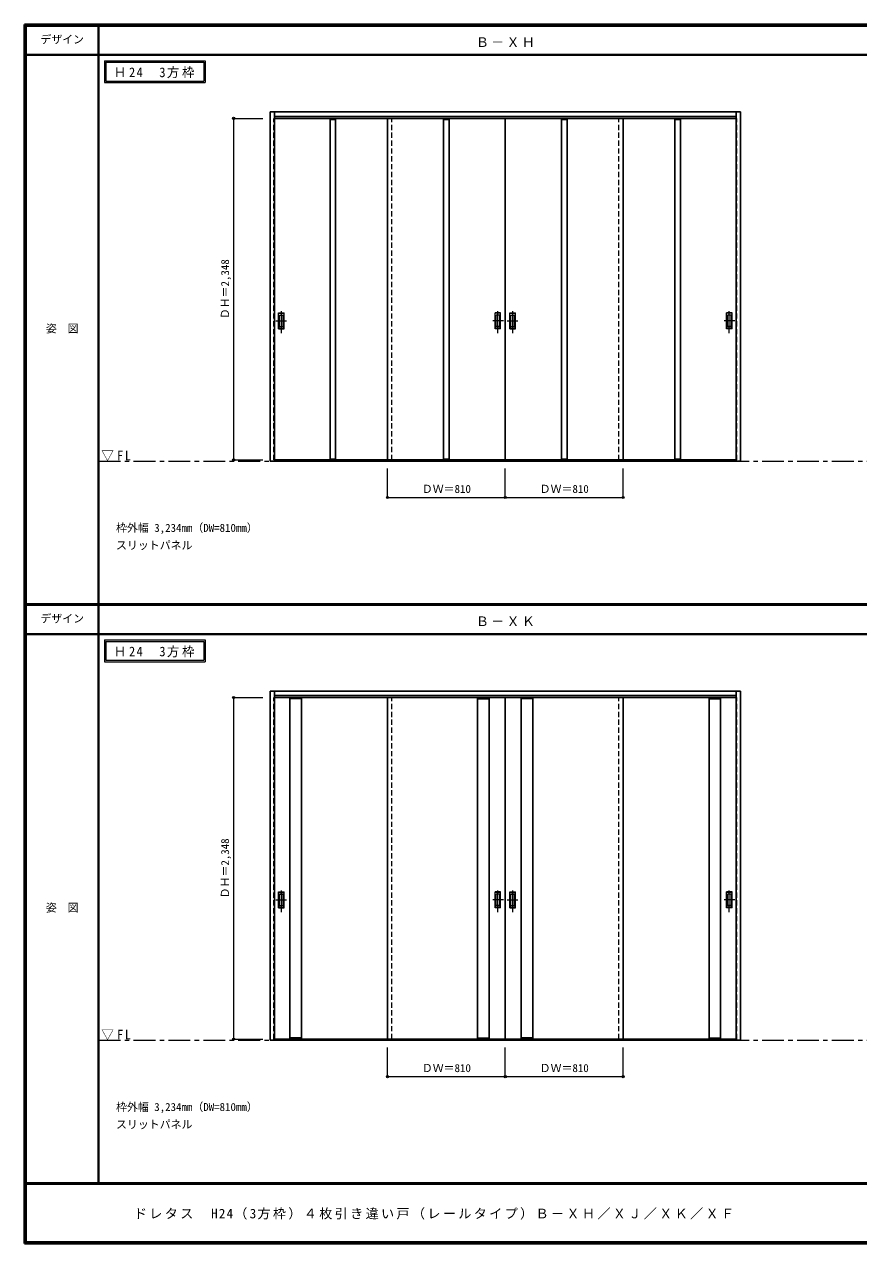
# Model space of a CAD drawing. Units: millimetres, scale not verified. Extents: x -6000 to 5700, y -4307 to 4260.
# Drawn here: x -6000 to -267, y -4205 to 4175 of the extents above; entities that cross this region are included whole.
import ezdxf
from ezdxf.enums import TextEntityAlignment as Align

# ---------------------------------------------------------------- set-up
doc = ezdxf.new("R2010")
doc.units = ezdxf.units.MM
doc.header["$LTSCALE"] = 30
doc.header["$PDMODE"] = 32
doc.header["$PDSIZE"] = 15
doc.linetypes.add('CHAIN1', pattern=[8, 5, -1, 1, -1])
doc.linetypes.add('DASHED1', pattern=[1.8, 1.2, -0.6])
for name, color, linetype, lineweight in [('0-1_通り芯', 7, 'CHAIN1', 18), ('0-2_扉', 3, 'Continuous', 25), ('0-3_仕上げ', 7, 'Continuous', 18), ('0-4_枠', 3, 'Continuous', 25), ('0-6_引手', 7, 'Continuous', 18), ('0-A_文字', 7, 'Continuous', 18), ('0-B_寸法', 7, 'Continuous', 9), ('0-C_ハッチ', 4, 'DASHED1', 9), ('F-1_枠', 6, 'Continuous', 40)]:
    doc.layers.add(name, color=color, linetype=linetype, lineweight=lineweight)
doc.layers.add('F-A_文字', color=7, linetype='Continuous')
doc.styles.add('ＭＳ ゴシック', font='')
doc.styles.get('ＭＳ ゴシック').set_extended_font_data('MS Gothic')

msp = doc.modelspace()

# ---------------------------------------------------------------- linework, layer by layer
at = {"layer": '0-1_通り芯'}
for p, q in [((-5490, 1173), (5690, 1173)), ((-5490, -2807.5), (5690, -2807.5))]:
    msp.add_line(p, q, dxfattribs=at)
at = {"layer": '0-2_扉', "color": 4, "linetype": 'DASHED1', "lineweight": 9}
for p, q in [((-4282, 3529), (-4285, 3529)), ((-4285, 1181), (-4285, 3529)), ((-1108, 3529), (-1105, 3529)), ((-1105, 1181), (-1105, 3529)), ((-4285, 1181), (-4282, 1181)), ((-1105, 1181), (-1108, 1181)), ((-4282, -451.5), (-4285, -451.5)), ((-4285, -2799.5), (-4285, -451.5)), ((-3475, -2799.5), (-3475, -451.5)), ((-1915, -2799.5), (-1915, -451.5)), ((-1108, -451.5), (-1105, -451.5)), ((-1105, -2799.5), (-1105, -451.5)), ((-4282, -2799.5), (-4285, -2799.5)), ((-1108, -2799.5), (-1105, -2799.5))]:
    msp.add_line(p, q, dxfattribs=at)
at = {"layer": '0-2_扉'}
for p, q in [((-3475, 3529), (-4282, 3529)), ((-3899, 3529), (-3899, 1181)), ((-3861, 3529), (-3861, 1181)), ((-3505, 3529), (-2695, 3529)), ((-3505, 1181), (-3505, 3529)), ((-3119, 3529), (-3119, 1181)), ((-3081, 3529), (-3081, 1181)), ((-1885, 3529), (-2695, 3529)), ((-2695, 1181), (-2695, 3529)), ((-2309, 3529), (-2309, 1181)), ((-2271, 3529), (-2271, 1181)), ((-1915, 3529), (-1108, 3529)), ((-1885, 1181), (-1885, 3529)), ((-1529, 3529), (-1529, 1181)), ((-1491, 3529), (-1491, 1181)), ((-3475, 1181), (-4282, 1181)), ((-3505, 1181), (-2695, 1181)), ((-1885, 1181), (-2695, 1181)), ((-1915, 1181), (-1108, 1181)), ((-3505, 1173), (-3475, 1173)), ((-1915, 1173), (-1885, 1173)), ((-3475, -451.5), (-4282, -451.5)), ((-3505, -451.5), (-2695, -451.5)), ((-3505, -2799.5), (-3505, -451.5)), ((-1885, -451.5), (-2695, -451.5)), ((-2695, -2799.5), (-2695, -451.5)), ((-1915, -451.5), (-1108, -451.5)), ((-1885, -2799.5), (-1885, -451.5)), ((-3475, -2799.5), (-4282, -2799.5)), ((-3505, -2799.5), (-2695, -2799.5)), ((-3505, -2807.5), (-3475, -2807.5)), ((-1885, -2799.5), (-2695, -2799.5)), ((-1915, -2799.5), (-1108, -2799.5)), ((-1915, -2807.5), (-1885, -2807.5))]:
    msp.add_line(p, q, dxfattribs=at)
at = {"layer": '0-2_扉', "color": 7, "lineweight": 18}
for p, q in [((-3899, 3521), (-3861, 3521)), ((-3119, 3521), (-3081, 3521)), ((-2309, 3521), (-2271, 3521)), ((-1529, 3521), (-1491, 3521)), ((-3899, 1189), (-3861, 1189)), ((-3119, 1189), (-3081, 1189)), ((-2309, 1189), (-2271, 1189)), ((-1529, 1189), (-1491, 1189))]:
    msp.add_line(p, q, dxfattribs=at)
at = {"layer": '0-3_仕上げ', "color": 3, "lineweight": 25}
for p, q in [((-4175, -2799.5), (-4175, -451.5)), ((-4095, -2799.5), (-4095, -451.5)), ((-2885, -2799.5), (-2885, -451.5)), ((-2805, -2799.5), (-2805, -451.5)), ((-2585, -2799.5), (-2585, -451.5)), ((-2505, -2799.5), (-2505, -451.5)), ((-1295, -2799.5), (-1295, -451.5)), ((-1215, -2799.5), (-1215, -451.5))]:
    msp.add_line(p, q, dxfattribs=at)
at = {"layer": '0-3_仕上げ'}
for p, q in [((-4095, -459.5), (-4175, -459.5)), ((-2885, -459.5), (-2805, -459.5)), ((-2505, -459.5), (-2585, -459.5)), ((-1295, -459.5), (-1215, -459.5)), ((-4095, -2791.5), (-4175, -2791.5)), ((-2885, -2791.5), (-2805, -2791.5)), ((-2505, -2791.5), (-2585, -2791.5)), ((-1295, -2791.5), (-1215, -2791.5))]:
    msp.add_line(p, q, dxfattribs=at)
at = {"layer": '0-4_枠'}
for p, q in [((-4312, 3573), (-1078, 3573)), ((-4312, 1173), (-4312, 3573)), ((-4282, 1173), (-4282, 3573)), ((-4282, 3543), (-1108, 3543)), ((-1108, 1173), (-1108, 3573)), ((-1078, 1173), (-1078, 3573)), ((-4282, 1176), (-1108, 1176)), ((-4282, 1173), (-4312, 1173)), ((-4282, 1173), (-1108, 1173)), ((-1078, 1173), (-1108, 1173)), ((-4312, -407.5), (-1078, -407.5)), ((-4312, -2807.5), (-4312, -407.5)), ((-4282, -2807.5), (-4282, -407.5)), ((-1108, -2807.5), (-1108, -407.5)), ((-1078, -2807.5), (-1078, -407.5)), ((-4282, -437.5), (-1108, -437.5)), ((-4282, -2807.5), (-4312, -2807.5)), ((-4282, -2804.5), (-1108, -2804.5)), ((-4282, -2807.5), (-1108, -2807.5)), ((-1078, -2807.5), (-1108, -2807.5))]:
    msp.add_line(p, q, dxfattribs=at)
at = {"layer": '0-6_引手'}
for p, q in [((-4253, 2193.5), (-4215, 2193.5)), ((-4253, 2083.5), (-4253, 2193.5)), ((-4215, 2083.5), (-4215, 2193.5)), ((-2727, 2193.5), (-2765, 2193.5)), ((-2765, 2083.5), (-2765, 2193.5)), ((-2727, 2083.5), (-2727, 2193.5)), ((-2663, 2193.5), (-2625, 2193.5)), ((-2663, 2083.5), (-2663, 2193.5)), ((-2625, 2083.5), (-2625, 2193.5)), ((-1137, 2193.5), (-1175, 2193.5)), ((-1175, 2083.5), (-1175, 2193.5)), ((-1137, 2083.5), (-1137, 2193.5)), ((-4246.5, 2177.5), (-4221.5, 2177.5)), ((-4246.5, 2099.5), (-4246.5, 2177.5)), ((-4246.5, 2099.5), (-4221.5, 2099.5)), ((-4221.5, 2099.5), (-4221.5, 2177.5)), ((-2733.5, 2177.5), (-2758.5, 2177.5)), ((-2758.5, 2099.5), (-2758.5, 2177.5)), ((-2733.5, 2099.5), (-2758.5, 2099.5)), ((-2733.5, 2099.5), (-2733.5, 2177.5)), ((-2656.5, 2177.5), (-2631.5, 2177.5)), ((-2656.5, 2099.5), (-2656.5, 2177.5)), ((-2656.5, 2099.5), (-2631.5, 2099.5)), ((-2631.5, 2099.5), (-2631.5, 2177.5)), ((-1143.5, 2177.5), (-1168.5, 2177.5)), ((-1168.5, 2099.5), (-1168.5, 2177.5)), ((-1143.5, 2099.5), (-1168.5, 2099.5)), ((-1143.5, 2099.5), (-1143.5, 2177.5)), ((-4253, 2083.5), (-4215, 2083.5)), ((-2727, 2083.5), (-2765, 2083.5)), ((-2663, 2083.5), (-2625, 2083.5)), ((-1137, 2083.5), (-1175, 2083.5)), ((-4246.5, -1881), (-4246.5, -1803)), ((-4246.5, -1803), (-4221.5, -1803)), ((-4221.5, -1881), (-4221.5, -1803)), ((-4215, -1897), (-4215, -1787)), ((-2765, -1897), (-2765, -1787)), ((-2758.5, -1881), (-2758.5, -1803)), ((-2733.5, -1803), (-2758.5, -1803)), ((-2733.5, -1881), (-2733.5, -1803)), ((-2656.5, -1881), (-2656.5, -1803)), ((-2656.5, -1803), (-2631.5, -1803)), ((-2631.5, -1881), (-2631.5, -1803)), ((-2625, -1897), (-2625, -1787)), ((-1175, -1897), (-1175, -1787)), ((-1168.5, -1881), (-1168.5, -1803)), ((-1143.5, -1803), (-1168.5, -1803)), ((-1143.5, -1881), (-1143.5, -1803)), ((-4253, -1897), (-4215, -1897)), ((-4246.5, -1881), (-4221.5, -1881)), ((-2727, -1897), (-2765, -1897)), ((-2733.5, -1881), (-2758.5, -1881)), ((-2663, -1897), (-2625, -1897)), ((-2656.5, -1881), (-2631.5, -1881)), ((-1137, -1897), (-1175, -1897)), ((-1143.5, -1881), (-1168.5, -1881))]:
    msp.add_line(p, q, dxfattribs=at)
at = {"layer": '0-6_引手', "linetype": 'CHAIN1'}
for p, q in [((-4234, 2053.27), (-4234, 2224.12)), ((-2746, 2053.27), (-2746, 2224.12)), ((-2644, 2053.27), (-2644, 2224.12)), ((-1156, 2053.27), (-1156, 2224.12)), ((-4272.07, 2138.5), (-4199.56, 2138.5)), ((-2707.93, 2138.5), (-2780.44, 2138.5)), ((-2682.07, 2138.5), (-2609.56, 2138.5)), ((-1117.93, 2138.5), (-1190.44, 2138.5)), ((-4234, -1927.23), (-4234, -1756.38)), ((-2746, -1927.23), (-2746, -1756.38)), ((-2644, -1927.23), (-2644, -1756.38)), ((-1156, -1927.23), (-1156, -1756.38)), ((-4272.07, -1842), (-4199.56, -1842)), ((-2707.93, -1842), (-2780.44, -1842)), ((-2682.07, -1842), (-2609.56, -1842)), ((-1117.93, -1842), (-1190.44, -1842))]:
    msp.add_line(p, q, dxfattribs=at)
at = {"layer": '0-6_引手', "linetype": 'DASHED1'}
for p, q in [((-4218, 2087.5), (-4218, 2189.5)), ((-2762, 2087.5), (-2762, 2189.5)), ((-2628, 2087.5), (-2628, 2189.5)), ((-1172, 2087.5), (-1172, 2189.5)), ((-4250, 2087.5), (-4218, 2087.5)), ((-2730, 2087.5), (-2762, 2087.5)), ((-2660, 2087.5), (-2628, 2087.5)), ((-1140, 2087.5), (-1172, 2087.5)), ((-4250, -1791), (-4218, -1791)), ((-4250, -1893), (-4250, -1791)), ((-2730, -1791), (-2762, -1791)), ((-2730, -1893), (-2730, -1791)), ((-2660, -1791), (-2628, -1791)), ((-2660, -1893), (-2660, -1791)), ((-1140, -1791), (-1172, -1791)), ((-1140, -1893), (-1140, -1791))]:
    msp.add_line(p, q, dxfattribs=at)
for points in [[(-4250, 2087.5), (-4250, 2189.5), (-4218, 2189.5)], [(-2730, 2087.5), (-2730, 2189.5), (-2762, 2189.5)], [(-2660, 2087.5), (-2660, 2189.5), (-2628, 2189.5)], [(-1140, 2087.5), (-1140, 2189.5), (-1172, 2189.5)], [(-4250, -1893), (-4218, -1893), (-4218, -1791)], [(-2730, -1893), (-2762, -1893), (-2762, -1791)], [(-2660, -1893), (-2628, -1893), (-2628, -1791)], [(-1140, -1893), (-1172, -1893), (-1172, -1791)]]:
    msp.add_lwpolyline(points, dxfattribs=at)
at = {"layer": '0-6_引手'}
for points in [[(-4253, -1897), (-4253, -1787), (-4215, -1787)], [(-2727, -1897), (-2727, -1787), (-2765, -1787)], [(-2663, -1897), (-2663, -1787), (-2625, -1787)], [(-1137, -1897), (-1137, -1787), (-1175, -1787)]]:
    msp.add_lwpolyline(points, dxfattribs=at)
at = {"layer": '0-A_文字'}
for p, q in [((-5450, 3925), (-5450, 3775)), ((-5440, 3915), (-5440, 3785)), ((-5440, 3915), (-4767.38, 3915)), ((-4767.38, 3915), (-4767.38, 3785)), ((-5450, 3775), (-4757.38, 3775)), ((-5440, 3785), (-4767.38, 3785)), ((-5450, -55.5), (-5450, -205.5)), ((-5440, -65.5), (-5440, -195.5)), ((-5440, -65.5), (-4767.38, -65.5)), ((-4767.38, -65.5), (-4767.38, -195.5)), ((-5450, -205.5), (-4757.38, -205.5)), ((-5440, -195.5), (-4767.38, -195.5))]:
    msp.add_line(p, q, dxfattribs=at)
for points in [[(-5450, 3925), (-4757.38, 3925), (-4757.38, 3775)], [(-5450, -55.5), (-4757.38, -55.5), (-4757.38, -205.5)]]:
    msp.add_lwpolyline(points, dxfattribs=at)
at = {"layer": '0-B_寸法', "color": 4}
for p, q in [((-4562, 3529), (-4362, 3529)), ((-4562, 3529), (-4562, 1181)), ((-4562, 1181), (-4362, 1181)), ((-3505, 923), (-3505, 1123)), ((-2695, 923), (-2695, 1123)), ((-1885, 923), (-1885, 1123)), ((-3505, 923), (-1885, 923)), ((-4562, -451.5), (-4362, -451.5)), ((-4562, -451.5), (-4562, -2799.5)), ((-4562, -2799.5), (-4362, -2799.5)), ((-3505, -3057.5), (-3505, -2857.5)), ((-2695, -3057.5), (-2695, -2857.5)), ((-1885, -3057.5), (-1885, -2857.5)), ((-3505, -3057.5), (-1885, -3057.5))]:
    msp.add_line(p, q, dxfattribs=at)
at = {"layer": '0-B_寸法'}
for p in [(-4562, 3529), (-4562, 1181), (-3505, 923), (-2695, 923), (-1885, 923), (-4562, -451.5), (-4562, -2799.5), (-3505, -3057.5), (-2695, -3057.5), (-1885, -3057.5)]:
    msp.add_point(p, dxfattribs=at)
at = {"layer": '0-C_ハッチ'}
for p, q in [((-3475, 1181), (-3475, 3529)), ((-1915, 1181), (-1915, 3529))]:
    msp.add_line(p, q, dxfattribs=at)
at = {"layer": 'F-1_枠'}
for p, q in [((-6000, 4175), (5700, 4175)), ((-6000, 4175), (-6000, -4205)), ((-6000, 4170), (5700, 4170)), ((-6000, 4165), (5700, 4165)), ((-5995, 4175), (-5995, -4205)), ((-5990, 4175), (-5990, -4205)), ((-5490, 4175), (-5490, -3790)), ((-6000, 3965), (5700, 3965)), ((-6000, 190.5), (5700, 190.5)), ((-6000, 187.5), (5700, 187.5)), ((-6000, 184.5), (5700, 184.5)), ((-6000, -15.5), (5700, -15.5)), ((5700, -3790), (-6000, -3790)), ((5700, -3795), (-6000, -3795)), ((5700, -4195), (-6000, -4195)), ((5700, -4200), (-6000, -4200)), ((5700, -4205), (-6000, -4205))]:
    msp.add_line(p, q, dxfattribs=at)

# ---------------------------------------------------------------- texts
at = {"layer": '0-A_文字', "style": 'ＭＳ ゴシック'}
for s, p in [('枠外幅 3,234mm（DW=810mm）', (-5370, 670.5)), ('スリットパネル', (-5370, 550.5)), ('枠外幅 3,234mm（DW=810mm）', (-5370, -3310)), ('スリットパネル', (-5370, -3430))]:
    msp.add_text(s, height=54.99, dxfattribs=at).set_placement(p, align=Align.BOTTOM_LEFT)
at = {"layer": '0-A_文字', "char_height": 65.98, "attachment_point": 7, "style": 'ＭＳ ゴシック'}
for s, insert in [('\\T1.17;Ｂ－ＸＨ', (-2897.5, 4020)), ('\\T1.22;\\W0.95;Ｈ24\u30003方枠', (-5385.34, 3805)), ('\\T1.26;\\W0.95;▽FL', (-5471.25, 1173)), ('\\T1.17;Ｂ－ＸＫ', (-2897.5, 39.5)), ('\\T1.22;\\W0.95;Ｈ24\u30003方枠', (-5385.34, -175.5)), ('\\T1.26;\\W0.95;▽FL', (-5471.25, -2807.5))]:
    msp.add_mtext(s, dxfattribs=dict(at, insert=insert))
at = {"layer": '0-B_寸法', "style": 'ＭＳ ゴシック'}
for p in [(-4577, 2148.75), (-4577, -1831.75)]:
    msp.add_text('ＤＨ＝2,348', height=54.99, rotation=90, dxfattribs=at).set_placement(p, align=Align.BOTTOM_LEFT)
for p in [(-3268.75, 938), (-2458.75, 938), (-3268.75, -3042.5), (-2458.75, -3042.5)]:
    msp.add_text('ＤＷ＝810', height=54.99, dxfattribs=at).set_placement(p, align=Align.BOTTOM_LEFT)
at = {"layer": 'F-A_文字', "style": 'ＭＳ ゴシック'}
for s, p in [('デザイン', (-5890, 4027.5)), ('姿\u3000図', (-5852.5, 2040.25)), ('デザイン', (-5890, 47)), ('姿\u3000図', (-5852.5, -1940.25))]:
    msp.add_text(s, height=54.99, dxfattribs=at).set_placement(p, align=Align.BOTTOM_LEFT)
at = {"layer": 'F-A_文字', "insert": (-5247.55, -4040), "char_height": 65.98, "attachment_point": 7, "style": 'ＭＳ ゴシック'}
msp.add_mtext('\\T1.18;ドレタス\u3000H24（3方枠）４枚引き違い戸（レールタイプ）Ｂ－ＸＨ／ＸＪ／ＸＫ／ＸＦ', dxfattribs=at)

doc.saveas('drawing.dxf')
